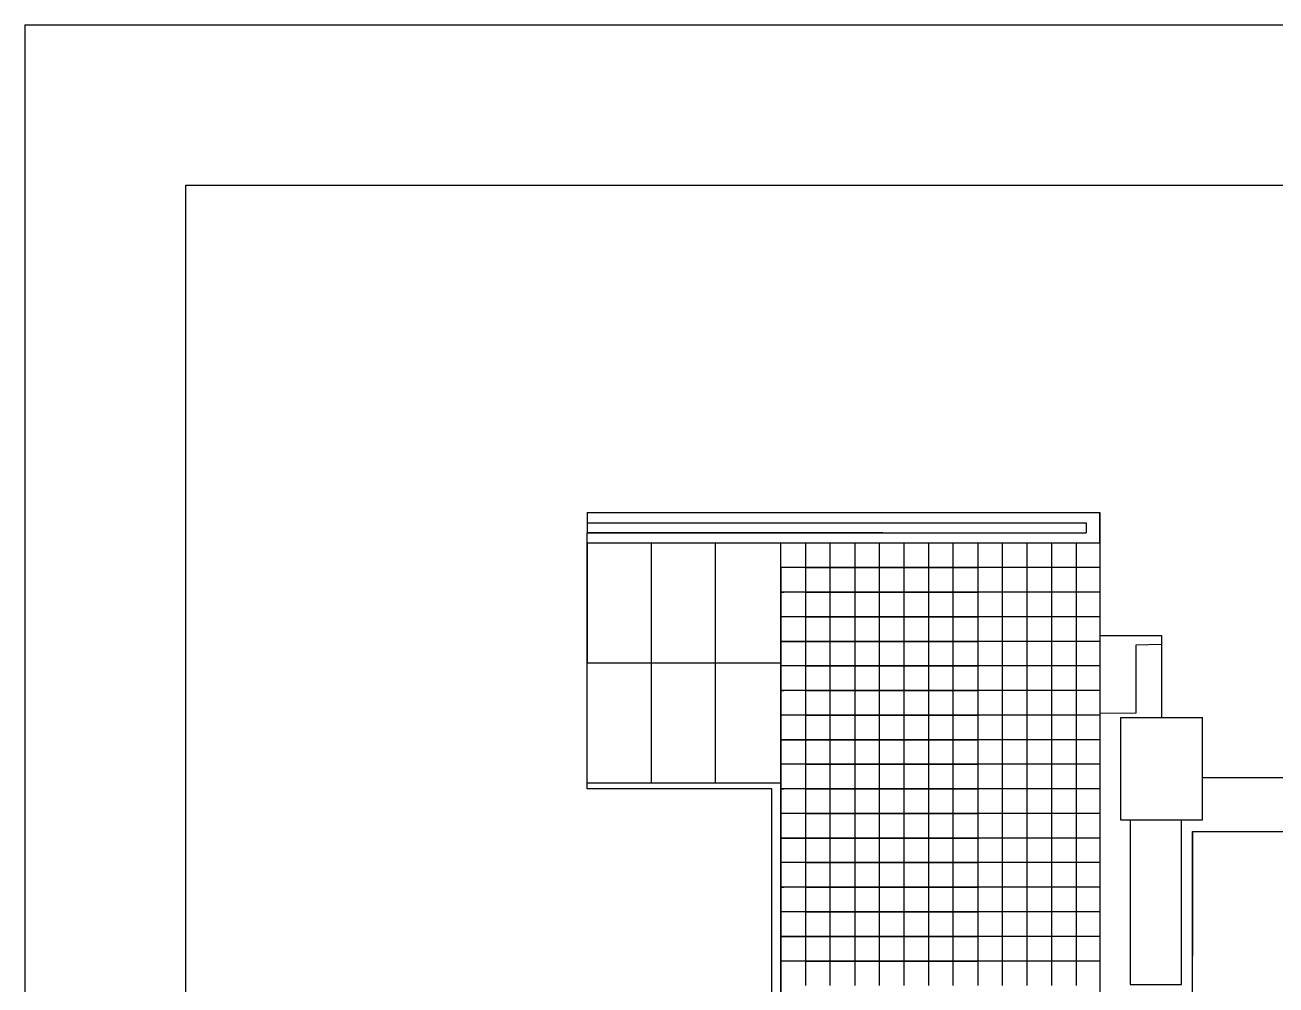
# Model space of a CAD drawing. Header units: millimetres. Extents: x 2377 to 4712, y -254 to 3188.
# Drawn here: x 3803.4 to 3920.5, y 1884.8 to 1974.7 of the extents above; entities that cross this region are included whole.
import ezdxf

# ---------------------------------------------------------------- set-up
doc = ezdxf.new("R2010")
doc.units = ezdxf.units.MM

msp = doc.modelspace()

# ---------------------------------------------------------------- linework, layer by layer
for p, q in [((3803.4, 1974.71), (4223.4, 1974.71)), ((3803.4, 1974.71), (3803.4, 1677.71)), ((3803.4, 1974.71), (3803.4, 1959.71)), ((3818.45, 1697.71), (3818.45, 1959.71)), ((3818.45, 1959.71), (4213.94, 1959.71)), ((3856.02, 1929.07), (3856.02, 1927.15)), ((3856.02, 1929.07), (3903.99, 1929.07)), ((3856.02, 1928.1), (3883.69, 1928.1)), ((3856.02, 1928.1), (3902.7, 1928.1)), ((3856.02, 1928.1), (3902.69, 1928.1)), ((3902.69, 1928.1), (3902.69, 1927.17)), ((3903.99, 1926.21), (3903.99, 1929.07)), ((3903.99, 1929.07), (3903.99, 1917.56)), ((3903.99, 1929.07), (3903.99, 1917.56)), ((3903.99, 1929.07), (3903.99, 1881.1)), ((3883.69, 1927.17), (3856.02, 1927.17)), ((3856.02, 1927.17), (3902.69, 1927.17)), ((3856.02, 1926.21), (3856.02, 1927.17)), ((3856.02, 1903.19), (3856.02, 1926.21)), ((3856.02, 1926.21), (3874.13, 1926.21)), ((3856.02, 1926.21), (3856.02, 1914.99)), ((3856.02, 1926.21), (3903.99, 1926.21)), ((3862.03, 1903.76), (3862.03, 1926.21)), ((3868.03, 1903.76), (3868.03, 1926.21)), ((3874.13, 1766.97), (3874.13, 1926.21)), ((3874.13, 1926.21), (3876.43, 1926.21)), ((3876.43, 1926.21), (3876.43, 1923.91)), ((3876.43, 1926.21), (3878.73, 1926.21)), ((3878.73, 1926.21), (3878.73, 1923.91)), ((3878.73, 1926.21), (3881.04, 1926.21)), ((3881.04, 1926.21), (3881.04, 1923.91)), ((3881.04, 1926.21), (3883.34, 1926.21)), ((3883.34, 1926.21), (3883.34, 1923.91)), ((3883.34, 1926.21), (3885.64, 1926.21)), ((3885.64, 1926.21), (3885.64, 1923.91)), ((3885.64, 1926.21), (3887.94, 1926.21)), ((3887.94, 1926.21), (3887.94, 1923.91)), ((3887.94, 1926.21), (3890.24, 1926.21)), ((3890.24, 1926.21), (3890.24, 1923.91)), ((3890.24, 1926.21), (3892.55, 1926.21)), ((3892.55, 1926.21), (3892.55, 1923.91)), ((3894.85, 1926.21), (3894.85, 1923.91)), ((3897.15, 1926.21), (3897.15, 1923.91)), ((3899.45, 1926.21), (3899.45, 1923.91)), ((3901.76, 1926.21), (3901.76, 1923.91)), ((3876.43, 1923.91), (3874.13, 1923.91)), ((3874.13, 1923.91), (3874.13, 1921.61)), ((3878.73, 1923.91), (3876.43, 1923.91)), ((3876.43, 1923.91), (3876.43, 1921.61)), ((3876.43, 1923.91), (3878.73, 1923.91)), ((3881.04, 1923.91), (3878.73, 1923.91)), ((3878.73, 1923.91), (3878.73, 1921.61)), ((3878.73, 1923.91), (3881.04, 1923.91)), ((3883.34, 1923.91), (3881.04, 1923.91)), ((3881.04, 1923.91), (3881.04, 1921.61)), ((3881.04, 1923.91), (3883.34, 1923.91)), ((3885.64, 1923.91), (3883.34, 1923.91)), ((3883.34, 1923.91), (3883.34, 1921.61)), ((3883.34, 1923.91), (3885.64, 1923.91)), ((3887.94, 1923.91), (3885.64, 1923.91)), ((3885.64, 1923.91), (3885.64, 1921.61)), ((3885.64, 1923.91), (3887.94, 1923.91)), ((3890.24, 1923.91), (3887.94, 1923.91)), ((3887.94, 1923.91), (3887.94, 1921.61)), ((3887.94, 1923.91), (3890.24, 1923.91)), ((3892.55, 1923.91), (3890.24, 1923.91)), ((3890.24, 1923.91), (3890.24, 1921.61)), ((3890.24, 1923.91), (3892.55, 1923.91)), ((3894.85, 1923.91), (3892.55, 1923.91)), ((3892.55, 1923.91), (3892.55, 1921.61)), ((3897.15, 1923.91), (3894.85, 1923.91)), ((3894.85, 1923.91), (3894.85, 1921.61)), ((3899.45, 1923.91), (3897.15, 1923.91)), ((3897.15, 1923.91), (3897.15, 1921.61)), ((3901.76, 1923.91), (3899.45, 1923.91)), ((3899.45, 1923.91), (3899.45, 1921.61)), ((3903.99, 1923.91), (3901.76, 1923.91)), ((3901.76, 1923.91), (3901.76, 1921.61)), ((3874.13, 1921.61), (3874.42, 1921.61)), ((3876.43, 1921.61), (3874.13, 1921.61)), ((3874.13, 1921.61), (3874.13, 1919.3)), ((3874.13, 1921.61), (3874.13, 1917)), ((3878.73, 1921.61), (3876.43, 1921.61)), ((3876.43, 1921.61), (3876.43, 1919.3)), ((3876.43, 1921.61), (3878.73, 1921.61)), ((3881.04, 1921.61), (3878.73, 1921.61)), ((3878.73, 1921.61), (3878.73, 1919.3)), ((3878.73, 1921.61), (3881.04, 1921.61)), ((3883.34, 1921.61), (3881.04, 1921.61)), ((3881.04, 1921.61), (3881.04, 1919.3)), ((3881.04, 1921.61), (3883.34, 1921.61)), ((3885.64, 1921.61), (3883.34, 1921.61)), ((3883.34, 1921.61), (3883.34, 1919.3)), ((3883.34, 1921.61), (3885.64, 1921.61)), ((3887.94, 1921.61), (3885.64, 1921.61)), ((3885.64, 1921.61), (3885.64, 1919.3)), ((3885.64, 1921.61), (3887.94, 1921.61)), ((3890.24, 1921.61), (3887.94, 1921.61)), ((3887.94, 1921.61), (3887.94, 1919.3)), ((3887.94, 1921.61), (3890.24, 1921.61)), ((3892.55, 1921.61), (3890.24, 1921.61)), ((3890.24, 1921.61), (3890.24, 1919.3)), ((3890.24, 1921.61), (3892.55, 1921.61)), ((3894.85, 1921.61), (3892.55, 1921.61)), ((3892.55, 1921.61), (3892.55, 1919.3)), ((3897.15, 1921.61), (3894.85, 1921.61)), ((3894.85, 1921.61), (3894.85, 1919.3)), ((3899.45, 1921.61), (3897.15, 1921.61)), ((3897.15, 1921.61), (3897.15, 1919.3)), ((3901.76, 1921.61), (3899.45, 1921.61)), ((3899.45, 1921.61), (3899.45, 1919.3)), ((3903.99, 1921.61), (3901.76, 1921.61)), ((3901.76, 1921.61), (3901.76, 1919.3)), ((3876.43, 1919.3), (3874.13, 1919.3)), ((3878.73, 1919.3), (3876.43, 1919.3)), ((3876.43, 1919.3), (3876.43, 1917)), ((3876.43, 1919.3), (3878.73, 1919.3)), ((3881.04, 1919.3), (3878.73, 1919.3)), ((3878.73, 1919.3), (3878.73, 1917)), ((3878.73, 1919.3), (3881.04, 1919.3)), ((3883.34, 1919.3), (3881.04, 1919.3)), ((3881.04, 1919.3), (3881.04, 1917)), ((3881.04, 1919.3), (3883.34, 1919.3)), ((3885.64, 1919.3), (3883.34, 1919.3)), ((3883.34, 1919.3), (3883.34, 1917)), ((3883.34, 1919.3), (3885.64, 1919.3)), ((3887.94, 1919.3), (3885.64, 1919.3)), ((3885.64, 1919.3), (3885.64, 1917)), ((3885.64, 1919.3), (3887.94, 1919.3)), ((3890.24, 1919.3), (3887.94, 1919.3)), ((3887.94, 1919.3), (3887.94, 1917)), ((3887.94, 1919.3), (3890.24, 1919.3)), ((3892.55, 1919.3), (3890.24, 1919.3)), ((3890.24, 1919.3), (3890.24, 1917)), ((3890.24, 1919.3), (3892.55, 1919.3)), ((3894.85, 1919.3), (3892.55, 1919.3)), ((3892.55, 1919.3), (3892.55, 1917)), ((3897.15, 1919.3), (3894.85, 1919.3)), ((3894.85, 1919.3), (3894.85, 1917)), ((3899.45, 1919.3), (3897.15, 1919.3)), ((3897.15, 1919.3), (3897.15, 1917)), ((3901.76, 1919.3), (3899.45, 1919.3)), ((3899.45, 1919.3), (3899.45, 1917)), ((3903.99, 1919.3), (3901.76, 1919.3)), ((3901.76, 1919.3), (3901.76, 1917)), ((3903.99, 1917.56), (3909.74, 1917.56)), ((3909.74, 1917.56), (3909.74, 1909.88)), ((3909.74, 1917.56), (3909.74, 1909.88)), ((3876.43, 1917), (3874.13, 1917)), ((3874.13, 1917), (3874.13, 1907.79)), ((3874.13, 1917), (3876.43, 1917)), ((3878.73, 1917), (3876.43, 1917)), ((3876.43, 1917), (3876.43, 1914.7)), ((3876.43, 1917), (3878.73, 1917)), ((3881.04, 1917), (3878.73, 1917)), ((3878.73, 1917), (3878.73, 1914.7)), ((3878.73, 1917), (3881.04, 1917)), ((3883.34, 1917), (3881.04, 1917)), ((3881.04, 1917), (3881.04, 1914.7)), ((3881.04, 1917), (3883.34, 1917)), ((3885.64, 1917), (3883.34, 1917)), ((3883.34, 1917), (3883.34, 1914.7)), ((3883.34, 1917), (3885.64, 1917)), ((3887.94, 1917), (3885.64, 1917)), ((3885.64, 1917), (3885.64, 1914.7)), ((3885.64, 1917), (3887.94, 1917)), ((3890.24, 1917), (3887.94, 1917)), ((3887.94, 1917), (3887.94, 1914.7)), ((3887.94, 1917), (3890.24, 1917)), ((3892.55, 1917), (3890.24, 1917)), ((3890.24, 1917), (3890.24, 1914.7)), ((3890.24, 1917), (3892.55, 1917)), ((3894.85, 1917), (3892.55, 1917)), ((3892.55, 1917), (3892.55, 1914.7)), ((3897.15, 1917), (3894.85, 1917)), ((3894.85, 1917), (3894.85, 1914.7)), ((3899.45, 1917), (3897.15, 1917)), ((3897.15, 1917), (3897.15, 1914.7)), ((3901.76, 1917), (3899.45, 1917)), ((3899.45, 1917), (3899.45, 1914.7)), ((3903.99, 1917), (3901.76, 1917)), ((3901.76, 1917), (3901.76, 1914.7)), ((3909.75, 1916.7), (3907.35, 1916.63)), ((3907.35, 1916.63), (3907.35, 1910.28)), ((3856.02, 1914.99), (3874.13, 1914.99)), ((3876.43, 1914.7), (3874.13, 1914.7)), ((3874.13, 1914.7), (3874.13, 1912.4)), ((3878.73, 1914.7), (3876.43, 1914.7)), ((3876.43, 1914.7), (3876.43, 1912.4)), ((3876.43, 1914.7), (3878.73, 1914.7)), ((3881.04, 1914.7), (3878.73, 1914.7)), ((3878.73, 1914.7), (3878.73, 1912.4)), ((3878.73, 1914.7), (3881.04, 1914.7)), ((3883.34, 1914.7), (3881.04, 1914.7)), ((3881.04, 1914.7), (3881.04, 1912.4)), ((3881.04, 1914.7), (3883.34, 1914.7)), ((3885.64, 1914.7), (3883.34, 1914.7)), ((3883.34, 1914.7), (3883.34, 1912.4)), ((3883.34, 1914.7), (3885.64, 1914.7)), ((3887.94, 1914.7), (3885.64, 1914.7)), ((3885.64, 1914.7), (3885.64, 1912.4)), ((3885.64, 1914.7), (3887.94, 1914.7)), ((3890.24, 1914.7), (3887.94, 1914.7)), ((3887.94, 1914.7), (3887.94, 1912.4)), ((3887.94, 1914.7), (3890.24, 1914.7)), ((3892.55, 1914.7), (3890.24, 1914.7)), ((3890.24, 1914.7), (3890.24, 1912.4)), ((3890.24, 1914.7), (3892.55, 1914.7)), ((3894.85, 1914.7), (3892.55, 1914.7)), ((3892.55, 1914.7), (3892.55, 1912.4)), ((3897.15, 1914.7), (3894.85, 1914.7)), ((3894.85, 1914.7), (3894.85, 1912.4)), ((3899.45, 1914.7), (3897.15, 1914.7)), ((3897.15, 1914.7), (3897.15, 1912.4)), ((3901.76, 1914.7), (3899.45, 1914.7)), ((3899.45, 1914.7), (3899.45, 1912.4)), ((3903.99, 1914.7), (3901.76, 1914.7)), ((3901.76, 1914.7), (3901.76, 1912.4)), ((3874.13, 1912.4), (3874.42, 1912.4)), ((3876.43, 1912.4), (3874.13, 1912.4)), ((3874.13, 1912.4), (3874.13, 1910.1)), ((3874.13, 1912.4), (3874.13, 1907.79)), ((3878.73, 1912.4), (3876.43, 1912.4)), ((3876.43, 1912.4), (3876.43, 1910.1)), ((3876.43, 1912.4), (3878.73, 1912.4)), ((3881.04, 1912.4), (3878.73, 1912.4)), ((3878.73, 1912.4), (3878.73, 1910.1)), ((3878.73, 1912.4), (3881.04, 1912.4)), ((3883.34, 1912.4), (3881.04, 1912.4)), ((3881.04, 1912.4), (3881.04, 1910.1)), ((3881.04, 1912.4), (3883.34, 1912.4)), ((3885.64, 1912.4), (3883.34, 1912.4)), ((3883.34, 1912.4), (3883.34, 1910.1)), ((3883.34, 1912.4), (3885.64, 1912.4)), ((3887.94, 1912.4), (3885.64, 1912.4)), ((3885.64, 1912.4), (3885.64, 1910.1)), ((3885.64, 1912.4), (3887.94, 1912.4)), ((3890.24, 1912.4), (3887.94, 1912.4)), ((3887.94, 1912.4), (3887.94, 1910.1)), ((3887.94, 1912.4), (3890.24, 1912.4)), ((3892.55, 1912.4), (3890.24, 1912.4)), ((3890.24, 1912.4), (3890.24, 1910.1)), ((3890.24, 1912.4), (3892.55, 1912.4)), ((3894.85, 1912.4), (3892.55, 1912.4)), ((3892.55, 1912.4), (3892.55, 1910.1)), ((3897.15, 1912.4), (3894.85, 1912.4)), ((3894.85, 1912.4), (3894.85, 1910.1)), ((3899.45, 1912.4), (3897.15, 1912.4)), ((3897.15, 1912.4), (3897.15, 1910.1)), ((3901.76, 1912.4), (3899.45, 1912.4)), ((3899.45, 1912.4), (3899.45, 1910.1)), ((3903.99, 1912.4), (3901.76, 1912.4)), ((3901.76, 1912.4), (3901.76, 1910.1)), ((3876.43, 1910.1), (3874.13, 1910.1)), ((3878.73, 1910.1), (3876.43, 1910.1)), ((3876.43, 1910.1), (3876.43, 1907.79)), ((3876.43, 1910.1), (3878.73, 1910.1)), ((3881.04, 1910.1), (3878.73, 1910.1)), ((3878.73, 1910.1), (3878.73, 1907.79)), ((3878.73, 1910.1), (3881.04, 1910.1)), ((3883.34, 1910.1), (3881.04, 1910.1)), ((3881.04, 1910.1), (3881.04, 1907.79)), ((3881.04, 1910.1), (3883.34, 1910.1)), ((3885.64, 1910.1), (3883.34, 1910.1)), ((3883.34, 1910.1), (3883.34, 1907.79)), ((3883.34, 1910.1), (3885.64, 1910.1)), ((3887.94, 1910.1), (3885.64, 1910.1)), ((3885.64, 1910.1), (3885.64, 1907.79)), ((3885.64, 1910.1), (3887.94, 1910.1)), ((3890.24, 1910.1), (3887.94, 1910.1)), ((3887.94, 1910.1), (3887.94, 1907.79)), ((3887.94, 1910.1), (3890.24, 1910.1)), ((3892.55, 1910.1), (3890.24, 1910.1)), ((3890.24, 1910.1), (3890.24, 1907.79)), ((3890.24, 1910.1), (3892.55, 1910.1)), ((3894.85, 1910.1), (3892.55, 1910.1)), ((3892.55, 1910.1), (3892.55, 1907.79)), ((3897.15, 1910.1), (3894.85, 1910.1)), ((3894.85, 1910.1), (3894.85, 1907.79)), ((3899.45, 1910.1), (3897.15, 1910.1)), ((3897.15, 1910.1), (3897.15, 1907.79)), ((3901.76, 1910.1), (3899.45, 1910.1)), ((3899.45, 1910.1), (3899.45, 1907.79)), ((3903.99, 1910.1), (3901.76, 1910.1)), ((3901.76, 1910.1), (3901.76, 1907.79)), ((3907.35, 1910.28), (3903.94, 1910.26)), ((3905.9, 1909.88), (3913.58, 1909.88)), ((3905.9, 1909.88), (3905.9, 1900.29)), ((3913.58, 1900.29), (3913.58, 1909.88)), ((3876.43, 1907.79), (3874.13, 1907.79)), ((3874.13, 1907.79), (3874.13, 1889.38)), ((3874.13, 1907.79), (3876.43, 1907.79)), ((3878.73, 1907.79), (3876.43, 1907.79)), ((3876.43, 1907.79), (3876.43, 1905.49)), ((3876.43, 1907.79), (3878.73, 1907.79)), ((3881.04, 1907.79), (3878.73, 1907.79)), ((3878.73, 1907.79), (3878.73, 1905.49)), ((3878.73, 1907.79), (3881.04, 1907.79)), ((3883.34, 1907.79), (3881.04, 1907.79)), ((3881.04, 1907.79), (3881.04, 1905.49)), ((3881.04, 1907.79), (3883.34, 1907.79)), ((3885.64, 1907.79), (3883.34, 1907.79)), ((3883.34, 1907.79), (3883.34, 1905.49)), ((3883.34, 1907.79), (3885.64, 1907.79)), ((3887.94, 1907.79), (3885.64, 1907.79)), ((3885.64, 1907.79), (3885.64, 1905.49)), ((3885.64, 1907.79), (3887.94, 1907.79)), ((3890.24, 1907.79), (3887.94, 1907.79)), ((3887.94, 1907.79), (3887.94, 1905.49)), ((3887.94, 1907.79), (3890.24, 1907.79)), ((3892.55, 1907.79), (3890.24, 1907.79)), ((3890.24, 1907.79), (3890.24, 1905.49)), ((3890.24, 1907.79), (3892.55, 1907.79)), ((3894.85, 1907.79), (3892.55, 1907.79)), ((3892.55, 1907.79), (3892.55, 1905.49)), ((3897.15, 1907.79), (3894.85, 1907.79)), ((3894.85, 1907.79), (3894.85, 1905.49)), ((3899.45, 1907.79), (3897.15, 1907.79)), ((3897.15, 1907.79), (3897.15, 1905.49)), ((3901.76, 1907.79), (3899.45, 1907.79)), ((3899.45, 1907.79), (3899.45, 1905.49)), ((3903.99, 1907.79), (3901.76, 1907.79)), ((3901.76, 1907.79), (3901.76, 1905.49)), ((3876.43, 1905.49), (3874.13, 1905.49)), ((3874.13, 1905.49), (3874.13, 1903.19)), ((3878.73, 1905.49), (3876.43, 1905.49)), ((3876.43, 1905.49), (3876.43, 1903.19)), ((3876.43, 1905.49), (3878.73, 1905.49)), ((3881.04, 1905.49), (3878.73, 1905.49)), ((3878.73, 1905.49), (3878.73, 1903.19)), ((3878.73, 1905.49), (3881.04, 1905.49)), ((3883.34, 1905.49), (3881.04, 1905.49)), ((3881.04, 1905.49), (3881.04, 1903.19)), ((3881.04, 1905.49), (3883.34, 1905.49)), ((3885.64, 1905.49), (3883.34, 1905.49)), ((3883.34, 1905.49), (3883.34, 1903.19)), ((3883.34, 1905.49), (3885.64, 1905.49)), ((3887.94, 1905.49), (3885.64, 1905.49)), ((3885.64, 1905.49), (3885.64, 1903.19)), ((3885.64, 1905.49), (3887.94, 1905.49)), ((3890.24, 1905.49), (3887.94, 1905.49)), ((3887.94, 1905.49), (3887.94, 1903.19)), ((3887.94, 1905.49), (3890.24, 1905.49)), ((3892.55, 1905.49), (3890.24, 1905.49)), ((3890.24, 1905.49), (3890.24, 1903.19)), ((3890.24, 1905.49), (3892.55, 1905.49)), ((3894.85, 1905.49), (3892.55, 1905.49)), ((3892.55, 1905.49), (3892.55, 1903.19)), ((3897.15, 1905.49), (3894.85, 1905.49)), ((3894.85, 1905.49), (3894.85, 1903.19)), ((3899.45, 1905.49), (3897.15, 1905.49)), ((3897.15, 1905.49), (3897.15, 1903.19)), ((3901.76, 1905.49), (3899.45, 1905.49)), ((3899.45, 1905.49), (3899.45, 1903.19)), ((3903.99, 1905.49), (3901.76, 1905.49)), ((3901.76, 1905.49), (3901.76, 1903.19)), ((3856.02, 1903.19), (3856.02, 1903.76)), ((3856.02, 1903.76), (3874.13, 1903.76)), ((3856.02, 1903.76), (3862.03, 1903.76)), ((3862.03, 1903.76), (3868.03, 1903.76)), ((3874.13, 1903.19), (3874.13, 1904.34)), ((3913.58, 1904.26), (3990.32, 1904.26)), ((3873.29, 1903.19), (3856.02, 1903.19)), ((3873.29, 1766.97), (3873.29, 1903.19)), ((3874.13, 1766.97), (3874.13, 1903.19)), ((3874.13, 1903.19), (3874.42, 1903.19)), ((3876.43, 1903.19), (3874.13, 1903.19)), ((3874.13, 1903.19), (3874.13, 1900.89)), ((3874.13, 1903.19), (3874.13, 1898.58)), ((3878.73, 1903.19), (3876.43, 1903.19)), ((3876.43, 1903.19), (3876.43, 1900.89)), ((3876.43, 1903.19), (3878.73, 1903.19)), ((3881.04, 1903.19), (3878.73, 1903.19)), ((3878.73, 1903.19), (3878.73, 1900.89)), ((3878.73, 1903.19), (3881.04, 1903.19)), ((3883.34, 1903.19), (3881.04, 1903.19)), ((3881.04, 1903.19), (3881.04, 1900.89)), ((3881.04, 1903.19), (3883.34, 1903.19)), ((3885.64, 1903.19), (3883.34, 1903.19)), ((3883.34, 1903.19), (3883.34, 1900.89)), ((3883.34, 1903.19), (3885.64, 1903.19)), ((3887.94, 1903.19), (3885.64, 1903.19)), ((3885.64, 1903.19), (3885.64, 1900.89)), ((3885.64, 1903.19), (3887.94, 1903.19)), ((3890.24, 1903.19), (3887.94, 1903.19)), ((3887.94, 1903.19), (3887.94, 1900.89)), ((3887.94, 1903.19), (3890.24, 1903.19)), ((3892.55, 1903.19), (3890.24, 1903.19)), ((3890.24, 1903.19), (3890.24, 1900.89)), ((3890.24, 1903.19), (3892.55, 1903.19)), ((3894.85, 1903.19), (3892.55, 1903.19)), ((3892.55, 1903.19), (3892.55, 1900.89)), ((3897.15, 1903.19), (3894.85, 1903.19)), ((3894.85, 1903.19), (3894.85, 1900.89)), ((3899.45, 1903.19), (3897.15, 1903.19)), ((3897.15, 1903.19), (3897.15, 1900.89)), ((3901.76, 1903.19), (3899.45, 1903.19)), ((3899.45, 1903.19), (3899.45, 1900.89)), ((3903.99, 1903.19), (3901.76, 1903.19)), ((3901.76, 1903.19), (3901.76, 1900.89)), ((3876.43, 1900.89), (3874.13, 1900.89)), ((3878.73, 1900.89), (3876.43, 1900.89)), ((3876.43, 1900.89), (3876.43, 1898.58)), ((3876.43, 1900.89), (3878.73, 1900.89)), ((3881.04, 1900.89), (3878.73, 1900.89)), ((3878.73, 1900.89), (3878.73, 1898.58)), ((3878.73, 1900.89), (3881.04, 1900.89)), ((3883.34, 1900.89), (3881.04, 1900.89)), ((3881.04, 1900.89), (3881.04, 1898.58)), ((3881.04, 1900.89), (3883.34, 1900.89)), ((3885.64, 1900.89), (3883.34, 1900.89)), ((3883.34, 1900.89), (3883.34, 1898.58)), ((3883.34, 1900.89), (3885.64, 1900.89)), ((3887.94, 1900.89), (3885.64, 1900.89)), ((3885.64, 1900.89), (3885.64, 1898.58)), ((3885.64, 1900.89), (3887.94, 1900.89)), ((3890.24, 1900.89), (3887.94, 1900.89)), ((3887.94, 1900.89), (3887.94, 1898.58)), ((3887.94, 1900.89), (3890.24, 1900.89)), ((3892.55, 1900.89), (3890.24, 1900.89)), ((3890.24, 1900.89), (3890.24, 1898.58)), ((3890.24, 1900.89), (3892.55, 1900.89)), ((3894.85, 1900.89), (3892.55, 1900.89)), ((3892.55, 1900.89), (3892.55, 1898.58)), ((3897.15, 1900.89), (3894.85, 1900.89)), ((3894.85, 1900.89), (3894.85, 1898.58)), ((3899.45, 1900.89), (3897.15, 1900.89)), ((3897.15, 1900.89), (3897.15, 1898.58)), ((3901.76, 1900.89), (3899.45, 1900.89)), ((3899.45, 1900.89), (3899.45, 1898.58)), ((3903.99, 1900.89), (3901.76, 1900.89)), ((3901.76, 1900.89), (3901.76, 1898.58)), ((3905.9, 1900.29), (3913.58, 1900.29)), ((3906.81, 1900.29), (3906.81, 1884.88)), ((3911.62, 1884.88), (3911.62, 1900.29)), ((3912.66, 1881.1), (3912.66, 1899.19)), ((3912.66, 1899.19), (3981.4, 1899.19)), ((3912.66, 1899.19), (3912.66, 1887.55)), ((3876.43, 1898.58), (3874.13, 1898.58)), ((3874.13, 1898.58), (3874.13, 1889.38)), ((3874.13, 1898.58), (3876.43, 1898.58)), ((3878.73, 1898.58), (3876.43, 1898.58)), ((3876.43, 1898.58), (3876.43, 1896.28)), ((3876.43, 1898.58), (3878.73, 1898.58)), ((3881.04, 1898.58), (3878.73, 1898.58)), ((3878.73, 1898.58), (3878.73, 1896.28)), ((3878.73, 1898.58), (3881.04, 1898.58)), ((3883.34, 1898.58), (3881.04, 1898.58)), ((3881.04, 1898.58), (3881.04, 1896.28)), ((3881.04, 1898.58), (3883.34, 1898.58)), ((3885.64, 1898.58), (3883.34, 1898.58)), ((3883.34, 1898.58), (3883.34, 1896.28)), ((3883.34, 1898.58), (3885.64, 1898.58)), ((3887.94, 1898.58), (3885.64, 1898.58)), ((3885.64, 1898.58), (3885.64, 1896.28)), ((3885.64, 1898.58), (3887.94, 1898.58)), ((3890.24, 1898.58), (3887.94, 1898.58)), ((3887.94, 1898.58), (3887.94, 1896.28)), ((3887.94, 1898.58), (3890.24, 1898.58)), ((3892.55, 1898.58), (3890.24, 1898.58)), ((3890.24, 1898.58), (3890.24, 1896.28)), ((3890.24, 1898.58), (3892.55, 1898.58)), ((3894.85, 1898.58), (3892.55, 1898.58)), ((3892.55, 1898.58), (3892.55, 1896.28)), ((3897.15, 1898.58), (3894.85, 1898.58)), ((3894.85, 1898.58), (3894.85, 1896.28)), ((3899.45, 1898.58), (3897.15, 1898.58)), ((3897.15, 1898.58), (3897.15, 1896.28)), ((3901.76, 1898.58), (3899.45, 1898.58)), ((3899.45, 1898.58), (3899.45, 1896.28)), ((3903.99, 1898.58), (3901.76, 1898.58)), ((3901.76, 1898.58), (3901.76, 1896.28)), ((3876.43, 1896.28), (3874.13, 1896.28)), ((3874.13, 1896.28), (3874.13, 1893.98)), ((3878.73, 1896.28), (3876.43, 1896.28)), ((3876.43, 1896.28), (3876.43, 1893.98)), ((3876.43, 1896.28), (3878.73, 1896.28)), ((3881.04, 1896.28), (3878.73, 1896.28)), ((3878.73, 1896.28), (3878.73, 1893.98)), ((3878.73, 1896.28), (3881.04, 1896.28)), ((3883.34, 1896.28), (3881.04, 1896.28)), ((3881.04, 1896.28), (3881.04, 1893.98)), ((3881.04, 1896.28), (3883.34, 1896.28)), ((3885.64, 1896.28), (3883.34, 1896.28)), ((3883.34, 1896.28), (3883.34, 1893.98)), ((3883.34, 1896.28), (3885.64, 1896.28)), ((3887.94, 1896.28), (3885.64, 1896.28)), ((3885.64, 1896.28), (3885.64, 1893.98)), ((3885.64, 1896.28), (3887.94, 1896.28)), ((3890.24, 1896.28), (3887.94, 1896.28)), ((3887.94, 1896.28), (3887.94, 1893.98)), ((3887.94, 1896.28), (3890.24, 1896.28)), ((3892.55, 1896.28), (3890.24, 1896.28)), ((3890.24, 1896.28), (3890.24, 1893.98)), ((3890.24, 1896.28), (3892.55, 1896.28)), ((3894.85, 1896.28), (3892.55, 1896.28)), ((3892.55, 1896.28), (3892.55, 1893.98)), ((3897.15, 1896.28), (3894.85, 1896.28)), ((3894.85, 1896.28), (3894.85, 1893.98)), ((3899.45, 1896.28), (3897.15, 1896.28)), ((3897.15, 1896.28), (3897.15, 1893.98)), ((3901.76, 1896.28), (3899.45, 1896.28)), ((3899.45, 1896.28), (3899.45, 1893.98)), ((3903.99, 1896.28), (3901.76, 1896.28)), ((3901.76, 1896.28), (3901.76, 1893.98)), ((3874.13, 1893.98), (3874.42, 1893.98)), ((3876.43, 1893.98), (3874.13, 1893.98)), ((3874.13, 1893.98), (3874.13, 1891.68)), ((3874.13, 1893.98), (3874.13, 1889.38)), ((3878.73, 1893.98), (3876.43, 1893.98)), ((3876.43, 1893.98), (3876.43, 1891.68)), ((3876.43, 1893.98), (3878.73, 1893.98)), ((3881.04, 1893.98), (3878.73, 1893.98)), ((3878.73, 1893.98), (3878.73, 1891.68)), ((3878.73, 1893.98), (3881.04, 1893.98)), ((3883.34, 1893.98), (3881.04, 1893.98)), ((3881.04, 1893.98), (3881.04, 1891.68)), ((3881.04, 1893.98), (3883.34, 1893.98)), ((3885.64, 1893.98), (3883.34, 1893.98)), ((3883.34, 1893.98), (3883.34, 1891.68)), ((3883.34, 1893.98), (3885.64, 1893.98)), ((3887.94, 1893.98), (3885.64, 1893.98)), ((3885.64, 1893.98), (3885.64, 1891.68)), ((3885.64, 1893.98), (3887.94, 1893.98)), ((3890.24, 1893.98), (3887.94, 1893.98)), ((3887.94, 1893.98), (3887.94, 1891.68)), ((3887.94, 1893.98), (3890.24, 1893.98)), ((3892.55, 1893.98), (3890.24, 1893.98)), ((3890.24, 1893.98), (3890.24, 1891.68)), ((3890.24, 1893.98), (3892.55, 1893.98)), ((3894.85, 1893.98), (3892.55, 1893.98)), ((3892.55, 1893.98), (3892.55, 1891.68)), ((3897.15, 1893.98), (3894.85, 1893.98)), ((3894.85, 1893.98), (3894.85, 1891.68)), ((3899.45, 1893.98), (3897.15, 1893.98)), ((3897.15, 1893.98), (3897.15, 1891.68)), ((3901.76, 1893.98), (3899.45, 1893.98)), ((3899.45, 1893.98), (3899.45, 1891.68)), ((3903.99, 1893.98), (3901.76, 1893.98)), ((3901.76, 1893.98), (3901.76, 1891.68)), ((3876.43, 1891.68), (3874.13, 1891.68)), ((3878.73, 1891.68), (3876.43, 1891.68)), ((3876.43, 1891.68), (3876.43, 1889.38)), ((3876.43, 1891.68), (3878.73, 1891.68)), ((3881.04, 1891.68), (3878.73, 1891.68)), ((3878.73, 1891.68), (3878.73, 1889.38)), ((3878.73, 1891.68), (3881.04, 1891.68)), ((3883.34, 1891.68), (3881.04, 1891.68)), ((3881.04, 1891.68), (3881.04, 1889.38)), ((3881.04, 1891.68), (3883.34, 1891.68)), ((3885.64, 1891.68), (3883.34, 1891.68)), ((3883.34, 1891.68), (3883.34, 1889.38)), ((3883.34, 1891.68), (3885.64, 1891.68)), ((3887.94, 1891.68), (3885.64, 1891.68)), ((3885.64, 1891.68), (3885.64, 1889.38)), ((3885.64, 1891.68), (3887.94, 1891.68)), ((3890.24, 1891.68), (3887.94, 1891.68)), ((3887.94, 1891.68), (3887.94, 1889.38)), ((3887.94, 1891.68), (3890.24, 1891.68)), ((3892.55, 1891.68), (3890.24, 1891.68)), ((3890.24, 1891.68), (3890.24, 1889.38)), ((3890.24, 1891.68), (3892.55, 1891.68)), ((3894.85, 1891.68), (3892.55, 1891.68)), ((3892.55, 1891.68), (3892.55, 1889.38)), ((3897.15, 1891.68), (3894.85, 1891.68)), ((3894.85, 1891.68), (3894.85, 1889.38)), ((3899.45, 1891.68), (3897.15, 1891.68)), ((3897.15, 1891.68), (3897.15, 1889.38)), ((3901.76, 1891.68), (3899.45, 1891.68)), ((3899.45, 1891.68), (3899.45, 1889.38)), ((3903.99, 1891.68), (3901.76, 1891.68)), ((3901.76, 1891.68), (3901.76, 1889.38)), ((3876.43, 1889.38), (3874.13, 1889.38)), ((3874.13, 1889.38), (3874.13, 1870.96)), ((3874.13, 1889.38), (3876.43, 1889.38)), ((3878.73, 1889.38), (3876.43, 1889.38)), ((3876.43, 1889.38), (3876.43, 1887.07)), ((3876.43, 1889.38), (3878.73, 1889.38)), ((3881.04, 1889.38), (3878.73, 1889.38)), ((3878.73, 1889.38), (3878.73, 1887.07)), ((3878.73, 1889.38), (3881.04, 1889.38)), ((3883.34, 1889.38), (3881.04, 1889.38)), ((3881.04, 1889.38), (3881.04, 1887.07)), ((3881.04, 1889.38), (3883.34, 1889.38)), ((3885.64, 1889.38), (3883.34, 1889.38)), ((3883.34, 1889.38), (3883.34, 1887.07)), ((3883.34, 1889.38), (3885.64, 1889.38)), ((3887.94, 1889.38), (3885.64, 1889.38)), ((3885.64, 1889.38), (3885.64, 1887.07)), ((3885.64, 1889.38), (3887.94, 1889.38)), ((3890.24, 1889.38), (3887.94, 1889.38)), ((3887.94, 1889.38), (3887.94, 1887.07)), ((3887.94, 1889.38), (3890.24, 1889.38)), ((3892.55, 1889.38), (3890.24, 1889.38)), ((3890.24, 1889.38), (3890.24, 1887.07)), ((3890.24, 1889.38), (3892.55, 1889.38)), ((3894.85, 1889.38), (3892.55, 1889.38)), ((3892.55, 1889.38), (3892.55, 1887.07)), ((3897.15, 1889.38), (3894.85, 1889.38)), ((3894.85, 1889.38), (3894.85, 1887.07)), ((3899.45, 1889.38), (3897.15, 1889.38)), ((3897.15, 1889.38), (3897.15, 1887.07)), ((3901.76, 1889.38), (3899.45, 1889.38)), ((3899.45, 1889.38), (3899.45, 1887.07)), ((3903.99, 1889.38), (3901.76, 1889.38)), ((3901.76, 1889.38), (3901.76, 1887.07)), ((3876.43, 1887.07), (3874.13, 1887.07)), ((3874.13, 1887.07), (3874.13, 1884.77)), ((3878.73, 1887.07), (3876.43, 1887.07)), ((3876.43, 1887.07), (3876.43, 1884.77)), ((3876.43, 1887.07), (3878.73, 1887.07)), ((3881.04, 1887.07), (3878.73, 1887.07)), ((3878.73, 1887.07), (3878.73, 1884.77)), ((3878.73, 1887.07), (3881.04, 1887.07)), ((3883.34, 1887.07), (3881.04, 1887.07)), ((3881.04, 1887.07), (3881.04, 1884.77)), ((3881.04, 1887.07), (3883.34, 1887.07)), ((3885.64, 1887.07), (3883.34, 1887.07)), ((3883.34, 1887.07), (3883.34, 1884.77)), ((3883.34, 1887.07), (3885.64, 1887.07)), ((3887.94, 1887.07), (3885.64, 1887.07)), ((3885.64, 1887.07), (3885.64, 1884.77)), ((3885.64, 1887.07), (3887.94, 1887.07)), ((3890.24, 1887.07), (3887.94, 1887.07)), ((3887.94, 1887.07), (3887.94, 1884.77)), ((3887.94, 1887.07), (3890.24, 1887.07)), ((3892.55, 1887.07), (3890.24, 1887.07)), ((3890.24, 1887.07), (3890.24, 1884.77)), ((3890.24, 1887.07), (3892.55, 1887.07)), ((3894.85, 1887.07), (3892.55, 1887.07)), ((3892.55, 1887.07), (3892.55, 1884.77)), ((3897.15, 1887.07), (3894.85, 1887.07)), ((3894.85, 1887.07), (3894.85, 1884.77)), ((3899.45, 1887.07), (3897.15, 1887.07)), ((3897.15, 1887.07), (3897.15, 1884.77)), ((3901.76, 1887.07), (3899.45, 1887.07)), ((3899.45, 1887.07), (3899.45, 1884.77)), ((3903.99, 1887.07), (3901.76, 1887.07)), ((3901.76, 1887.07), (3901.76, 1884.77)), ((3906.81, 1884.88), (3911.62, 1884.88))]:
    msp.add_line(p, q)

doc.saveas('drawing.dxf')
